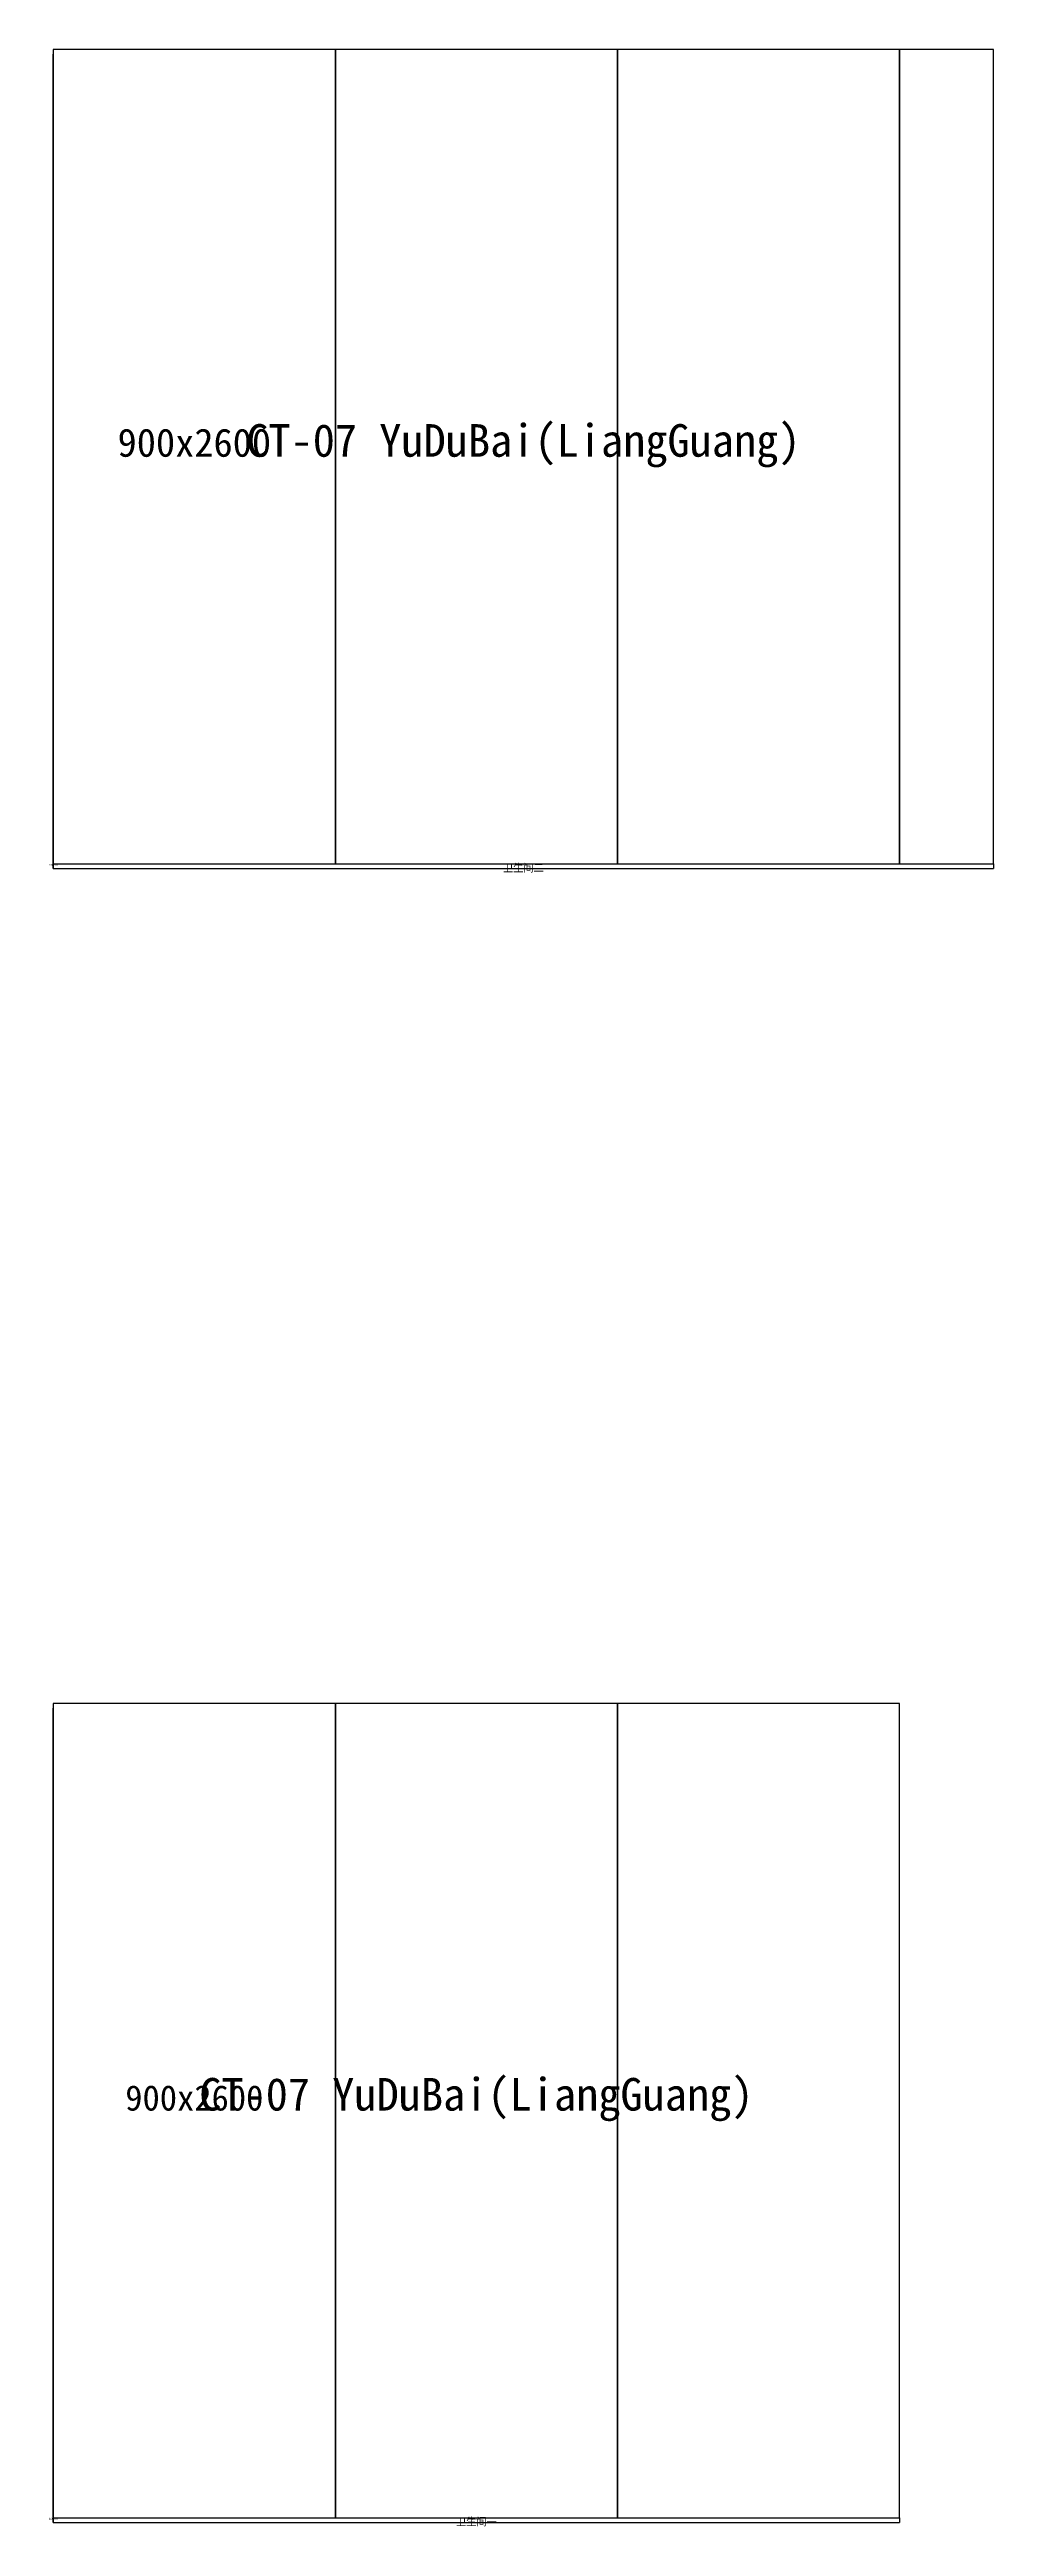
# Model space of a CAD drawing. Header units: millimetres. Extents: x 52 to 4380, y -63 to 23240.
# Drawn here: x 88 to 3100, y 15332 to 23240 of the extents above; entities that cross this region are included whole.
import ezdxf
from ezdxf.enums import TextEntityAlignment as Align

# ---------------------------------------------------------------- set-up
doc = ezdxf.new("R2010")
doc.units = ezdxf.units.MM
for name, color, linetype in [('DIM', 3, 'CONTINUOUS'), ('TEXT', 7, 'CONTINUOUS'), ('TILE', 5, 'CONTINUOUS'), ('TILE_CUT', 2, 'Continuous'), ('WALL', 7, 'CONTINUOUS')]:
    doc.layers.add(name, color=color, linetype=linetype)

msp = doc.modelspace()

# ---------------------------------------------------------------- linework, layer by layer
at = {"layer": 'DIM'}
for p, q in [((100, 23240), (100, 23225)), ((100, 20625), (100, 23225)), ((100, 20640), (100, 20625)), ((100, 20640), (100, 20625)), ((3100, 20640), (3100, 20625)), ((100, 20625), (3100, 20625)), ((100, 17960), (100, 17945)), ((100, 15345), (100, 17945)), ((100, 15360), (100, 15345)), ((100, 15360), (100, 15345)), ((100, 15345), (2800, 15345)), ((2800, 15360), (2800, 15345))]:
    msp.add_line(p, q, dxfattribs=at)
at = {"layer": 'TILE'}
for points in [[(100, 20640), (1000, 20640), (1000, 23240), (100, 23240), (100, 20640)], [(1000, 20640), (1900, 20640), (1900, 23240), (1000, 23240), (1000, 20640)], [(1900, 20640), (2800, 20640), (2800, 23240), (1900, 23240), (1900, 20640)], [(100, 15360), (1000, 15360), (1000, 17960), (100, 17960), (100, 15360)], [(1000, 15360), (1900, 15360), (1900, 17960), (1000, 17960), (1000, 15360)], [(1900, 15360), (2800, 15360), (2800, 17960), (1900, 17960), (1900, 15360)]]:
    msp.add_lwpolyline(points, close=True, dxfattribs=at)
at = {"layer": 'TILE_CUT'}
msp.add_lwpolyline([(2800, 20640), (3100, 20640), (3100, 23240), (2800, 23240), (2800, 20640)], close=True, dxfattribs=at)
at = {"layer": 'WALL', "color": 7}
for points in [[(100, 20640), (3100, 20640), (3100, 23240), (100, 23240), (100, 20640)], [(100, 15360), (2800, 15360), (2800, 17960), (100, 17960), (100, 15360)]]:
    msp.add_lwpolyline(points, close=True, dxfattribs=at)

# ---------------------------------------------------------------- texts
at = {"layer": 'DIM'}
for s, height, p in [('900x2600', 90, (550, 21940)), ('2600mm', 6, (100, 20634)), ('3000mm', 6, (1600, 20634)), ('900x2600', 81, (550, 16660)), ('2600mm', 6, (100, 15354)), ('2700mm', 6, (1450, 15354))]:
    msp.add_text(s, height=height, dxfattribs=at).set_placement(p, align=Align.CENTER)
at = {"layer": 'TEXT'}
for s, height, p in [('CT-07 YuDuBai(LiangGuang)', 104, (1600, 21940)), ('卫生间二', 25, (1600, 20615)), ('CT-07 YuDuBai(LiangGuang)', 104, (1450, 16660)), ('卫生间一', 25, (1450, 15335))]:
    msp.add_text(s, height=height, dxfattribs=at).set_placement(p, align=Align.CENTER)

doc.saveas('drawing.dxf')
